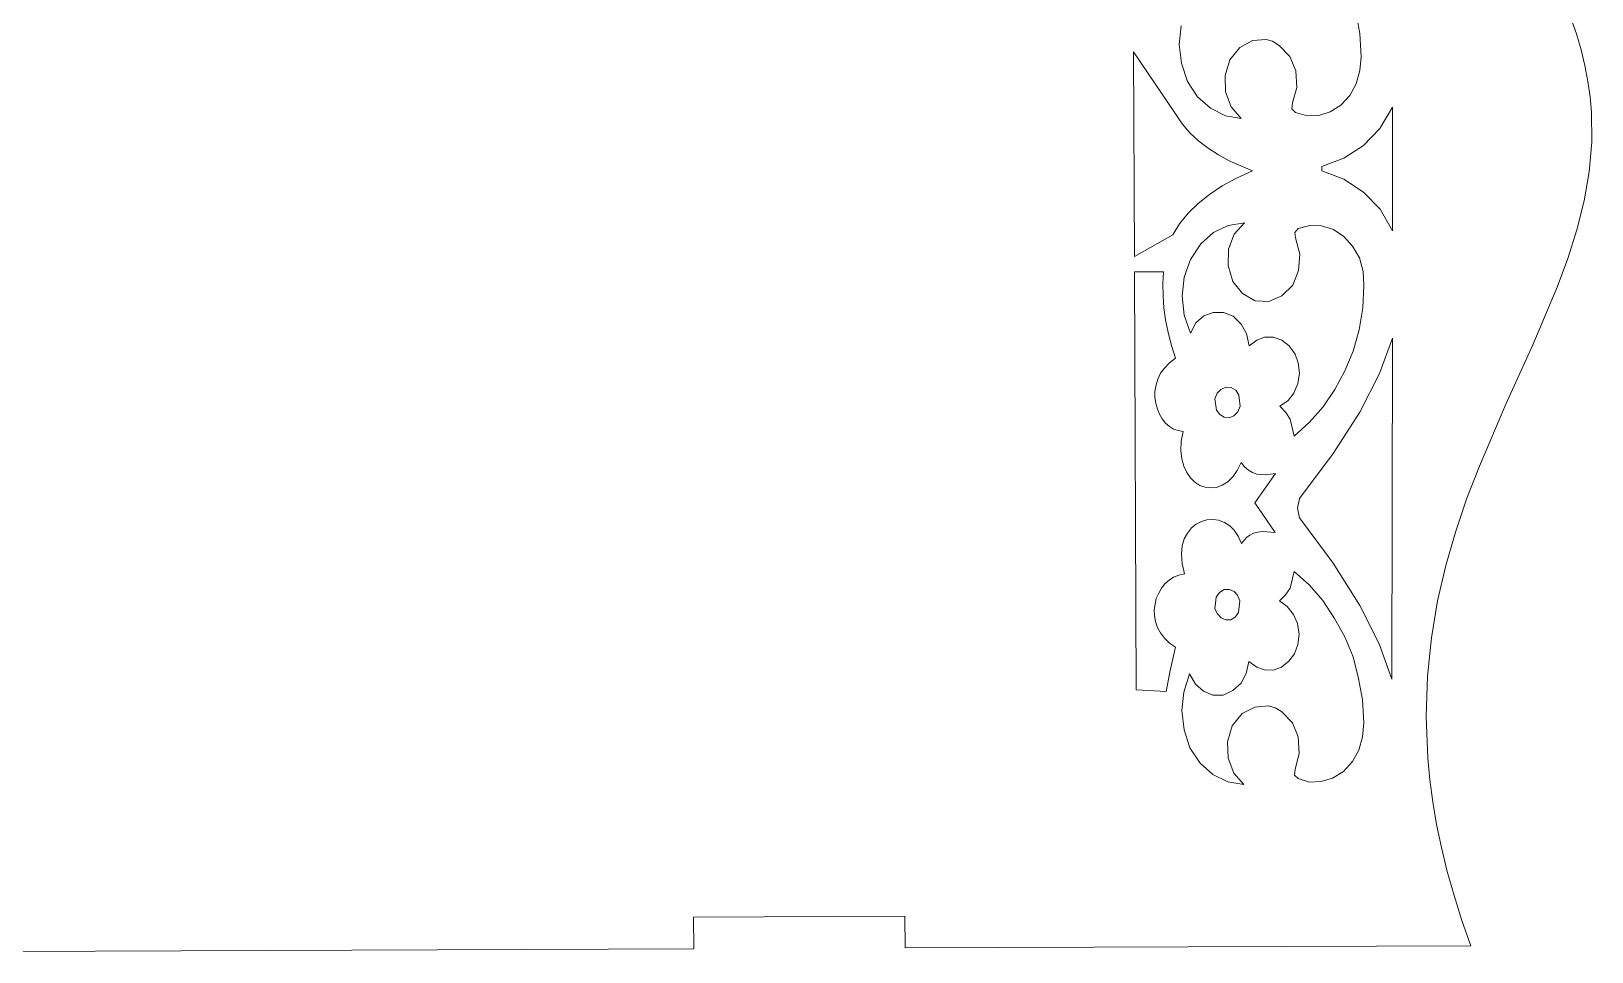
# Model space of a CAD drawing. Header units: inches. Extents: x -1.7 to 3.8, y -5.6 to 5.6.
# Drawn here: x 1.691 to 3.759, y -0.83 to 0.39 of the extents above; entities that cross this region are included whole.
import ezdxf

# ---------------------------------------------------------------- set-up
doc = ezdxf.new("R2010")
doc.units = ezdxf.units.IN
doc.header["$MEASUREMENT"] = 0
doc.layers.add('Katman 1', color=7, linetype='Continuous')

msp = doc.modelspace()

# ---------------------------------------------------------------- linework, layer by layer
at = {"layer": 'Katman 1', "color": 250, "lineweight": 9}
for points in [[(3.4467, 0.4156), (3.4467, 0.4156), (3.4518, 0.3872), (3.4518, 0.3872)], [(3.2124, 0.3726), (3.2124, 0.3726), (3.2151, 0.3972), (3.2151, 0.3972)], [(3.7388, 0.3869), (3.7388, 0.3869), (3.731, 0.4086), (3.731, 0.4086)], [(3.2153, 0.3478), (3.2153, 0.3478), (3.2124, 0.3726), (3.2124, 0.3726)], [(3.3094, 0.3779), (3.3094, 0.3779), (3.2926, 0.3688), (3.2926, 0.3688)], [(3.3276, 0.379), (3.3276, 0.379), (3.3094, 0.3779), (3.3094, 0.3779)], [(3.336, 0.377), (3.336, 0.377), (3.3276, 0.379), (3.3276, 0.379)], [(3.3451, 0.3711), (3.3451, 0.3711), (3.336, 0.377), (3.336, 0.377)], [(3.4518, 0.3872), (3.4518, 0.3872), (3.4536, 0.3564), (3.4536, 0.3564)], [(3.7451, 0.3656), (3.7451, 0.3656), (3.7388, 0.3869), (3.7388, 0.3869)], [(3.1519, 0.363), (3.1519, 0.363), (3.153, 0.0917), (3.153, 0.0917)], [(3.2075, 0.2806), (3.2075, 0.2806), (3.1519, 0.363), (3.1519, 0.363)], [(3.2794, 0.3522), (3.2794, 0.3522), (3.2735, 0.3316), (3.2735, 0.3316)], [(3.2926, 0.3688), (3.2926, 0.3688), (3.2794, 0.3522), (3.2794, 0.3522)], [(3.3591, 0.3568), (3.3591, 0.3568), (3.3451, 0.3711), (3.3451, 0.3711)], [(3.3669, 0.3375), (3.3669, 0.3375), (3.3591, 0.3568), (3.3591, 0.3568)], [(3.4536, 0.3564), (3.4536, 0.3564), (3.452, 0.3379), (3.452, 0.3379)], [(3.7501, 0.3447), (3.7501, 0.3447), (3.7451, 0.3656), (3.7451, 0.3656)], [(3.2235, 0.3237), (3.2235, 0.3237), (3.2153, 0.3478), (3.2153, 0.3478)], [(3.2735, 0.3316), (3.2735, 0.3316), (3.2739, 0.3099), (3.2739, 0.3099)], [(3.3681, 0.3158), (3.3681, 0.3158), (3.3669, 0.3375), (3.3669, 0.3375)], [(3.452, 0.3379), (3.452, 0.3379), (3.4471, 0.3203), (3.4471, 0.3203)], [(3.754, 0.3236), (3.754, 0.3236), (3.7501, 0.3447), (3.7501, 0.3447)], [(3.2365, 0.3031), (3.2365, 0.3031), (3.2235, 0.3237), (3.2235, 0.3237)], [(3.3625, 0.2952), (3.3625, 0.2952), (3.3681, 0.3158), (3.3681, 0.3158)], [(3.4471, 0.3203), (3.4471, 0.3203), (3.4384, 0.3049), (3.4384, 0.3049)], [(3.7569, 0.3034), (3.7569, 0.3034), (3.754, 0.3236), (3.754, 0.3236)], [(3.2537, 0.2881), (3.2537, 0.2881), (3.2365, 0.3031), (3.2365, 0.3031)], [(3.2739, 0.3099), (3.2739, 0.3099), (3.2814, 0.2899), (3.2814, 0.2899)], [(3.2814, 0.2899), (3.2814, 0.2899), (3.2947, 0.2746), (3.2947, 0.2746)], [(3.3618, 0.2874), (3.3618, 0.2874), (3.3625, 0.2952), (3.3625, 0.2952)], [(3.4266, 0.2923), (3.4266, 0.2923), (3.4123, 0.2835), (3.4123, 0.2835)], [(3.4384, 0.3049), (3.4384, 0.3049), (3.4266, 0.2923), (3.4266, 0.2923)], [(3.7588, 0.2831), (3.7588, 0.2831), (3.7569, 0.3034), (3.7569, 0.3034)], [(3.2164, 0.2676), (3.2164, 0.2676), (3.2075, 0.2806), (3.2075, 0.2806)], [(3.2737, 0.278), (3.2737, 0.278), (3.2537, 0.2881), (3.2537, 0.2881)], [(3.2947, 0.2746), (3.2947, 0.2746), (3.2737, 0.278), (3.2737, 0.278)], [(3.3664, 0.2826), (3.3664, 0.2826), (3.3618, 0.2874), (3.3618, 0.2874)], [(3.3819, 0.2781), (3.3819, 0.2781), (3.3664, 0.2826), (3.3664, 0.2826)], [(3.3973, 0.2785), (3.3973, 0.2785), (3.3819, 0.2781), (3.3819, 0.2781)], [(3.4123, 0.2835), (3.4123, 0.2835), (3.3973, 0.2785), (3.3973, 0.2785)], [(3.4952, 0.2894), (3.4952, 0.2894), (3.4785, 0.2613), (3.4785, 0.2613)], [(3.4951, 0.2114), (3.4951, 0.2114), (3.4952, 0.2894), (3.4952, 0.2894)], [(3.7592, 0.2432), (3.7592, 0.2432), (3.7588, 0.2831), (3.7588, 0.2831)], [(3.2266, 0.2555), (3.2266, 0.2555), (3.2164, 0.2676), (3.2164, 0.2676)], [(3.2385, 0.2446), (3.2385, 0.2446), (3.2266, 0.2555), (3.2266, 0.2555)], [(3.4785, 0.2613), (3.4785, 0.2613), (3.4565, 0.2385), (3.4565, 0.2385)], [(3.2508, 0.2353), (3.2508, 0.2353), (3.2385, 0.2446), (3.2385, 0.2446)], [(3.2645, 0.2262), (3.2645, 0.2262), (3.2508, 0.2353), (3.2508, 0.2353)], [(3.4565, 0.2385), (3.4565, 0.2385), (3.4307, 0.222), (3.4307, 0.222)], [(3.7559, 0.204), (3.7559, 0.204), (3.7592, 0.2432), (3.7592, 0.2432)], [(3.2788, 0.2182), (3.2788, 0.2182), (3.2645, 0.2262), (3.2645, 0.2262)], [(3.3097, 0.205), (3.3097, 0.205), (3.2788, 0.2182), (3.2788, 0.2182)], [(3.4307, 0.222), (3.4307, 0.222), (3.4014, 0.211), (3.4014, 0.211)], [(3.4014, 0.211), (3.4014, 0.211), (3.4014, 0.205), (3.4014, 0.205)], [(3.4951, 0.1256), (3.4951, 0.1256), (3.4951, 0.2114), (3.4951, 0.2114)], [(3.2692, 0.1853), (3.2692, 0.1853), (3.2884, 0.1955), (3.2884, 0.1955)], [(3.2884, 0.1955), (3.2884, 0.1955), (3.3097, 0.205), (3.3097, 0.205)], [(3.4014, 0.205), (3.4014, 0.205), (3.4308, 0.1943), (3.4308, 0.1943)], [(3.4308, 0.1943), (3.4308, 0.1943), (3.4565, 0.1769), (3.4565, 0.1769)], [(3.7491, 0.1655), (3.7491, 0.1655), (3.7559, 0.204), (3.7559, 0.204)], [(3.2374, 0.162), (3.2374, 0.162), (3.2524, 0.174), (3.2524, 0.174)], [(3.2524, 0.174), (3.2524, 0.174), (3.2692, 0.1853), (3.2692, 0.1853)], [(3.4565, 0.1769), (3.4565, 0.1769), (3.4789, 0.1542), (3.4789, 0.1542)], [(3.213, 0.135), (3.213, 0.135), (3.2242, 0.149), (3.2242, 0.149)], [(3.2242, 0.149), (3.2242, 0.149), (3.2374, 0.162), (3.2374, 0.162)], [(3.4789, 0.1542), (3.4789, 0.1542), (3.4951, 0.1256), (3.4951, 0.1256)], [(3.7394, 0.1269), (3.7394, 0.1269), (3.7491, 0.1655), (3.7491, 0.1655)], [(3.204, 0.1203), (3.204, 0.1203), (3.213, 0.135), (3.213, 0.135)], [(3.2771, 0.1328), (3.2771, 0.1328), (3.2579, 0.1233), (3.2579, 0.1233)], [(3.2988, 0.1364), (3.2988, 0.1364), (3.2771, 0.1328), (3.2771, 0.1328)], [(3.2852, 0.1213), (3.2852, 0.1213), (3.2988, 0.1364), (3.2988, 0.1364)], [(3.3702, 0.1286), (3.3702, 0.1286), (3.3657, 0.1234), (3.3657, 0.1234)], [(3.3856, 0.1325), (3.3856, 0.1325), (3.3702, 0.1286), (3.3702, 0.1286)], [(3.401, 0.1322), (3.401, 0.1322), (3.3856, 0.1325), (3.3856, 0.1325)], [(3.4167, 0.1274), (3.4167, 0.1274), (3.401, 0.1322), (3.401, 0.1322)], [(3.4304, 0.1183), (3.4304, 0.1183), (3.4167, 0.1274), (3.4167, 0.1274)], [(3.7276, 0.0891), (3.7276, 0.0891), (3.7394, 0.1269), (3.7394, 0.1269)], [(3.153, 0.0917), (3.153, 0.0917), (3.204, 0.1203), (3.204, 0.1203)], [(3.2411, 0.1082), (3.2411, 0.1082), (3.2272, 0.0875), (3.2272, 0.0875)], [(3.2579, 0.1233), (3.2579, 0.1233), (3.2411, 0.1082), (3.2411, 0.1082)], [(3.2779, 0.1013), (3.2779, 0.1013), (3.2852, 0.1213), (3.2852, 0.1213)], [(3.3657, 0.1234), (3.3657, 0.1234), (3.3664, 0.1163), (3.3664, 0.1163)], [(3.3664, 0.1163), (3.3664, 0.1163), (3.3721, 0.0947), (3.3721, 0.0947)], [(3.4423, 0.1054), (3.4423, 0.1054), (3.4304, 0.1183), (3.4304, 0.1183)], [(3.4512, 0.0898), (3.4512, 0.0898), (3.4423, 0.1054), (3.4423, 0.1054)], [(3.2272, 0.0875), (3.2272, 0.0875), (3.2192, 0.0643), (3.2192, 0.0643)], [(3.2773, 0.0799), (3.2773, 0.0799), (3.2779, 0.1013), (3.2779, 0.1013)], [(3.3721, 0.0947), (3.3721, 0.0947), (3.3707, 0.073), (3.3707, 0.073)], [(3.4562, 0.0719), (3.4562, 0.0719), (3.4512, 0.0898), (3.4512, 0.0898)], [(3.7135, 0.0508), (3.7135, 0.0508), (3.7276, 0.0891), (3.7276, 0.0891)], [(3.1916, 0.0712), (3.1916, 0.0712), (3.1531, 0.0711), (3.1531, 0.0711)], [(3.1531, 0.0711), (3.1531, 0.0711), (3.1552, -0.4826), (3.1552, -0.4826)], [(3.1909, 0.0555), (3.1909, 0.0555), (3.1916, 0.0712), (3.1916, 0.0712)], [(3.2192, 0.0643), (3.2192, 0.0643), (3.2165, 0.0391), (3.2165, 0.0391)], [(3.2837, 0.0586), (3.2837, 0.0586), (3.2773, 0.0799), (3.2773, 0.0799)], [(3.3707, 0.073), (3.3707, 0.073), (3.3628, 0.0537), (3.3628, 0.0537)], [(3.4573, 0.0537), (3.4573, 0.0537), (3.4562, 0.0719), (3.4562, 0.0719)], [(3.191, 0.0397), (3.191, 0.0397), (3.1909, 0.0555), (3.1909, 0.0555)], [(3.2963, 0.0426), (3.2963, 0.0426), (3.2837, 0.0586), (3.2837, 0.0586)], [(3.3132, 0.0329), (3.3132, 0.0329), (3.2963, 0.0426), (3.2963, 0.0426)], [(3.3628, 0.0537), (3.3628, 0.0537), (3.3485, 0.0393), (3.3485, 0.0393)], [(3.4557, 0.0236), (3.4557, 0.0236), (3.4573, 0.0537), (3.4573, 0.0537)], [(3.6809, -0.0256), (3.6809, -0.0256), (3.7135, 0.0508), (3.7135, 0.0508)], [(3.1921, 0.0236), (3.1921, 0.0236), (3.191, 0.0397), (3.191, 0.0397)], [(3.1943, 0.0075), (3.1943, 0.0075), (3.1921, 0.0236), (3.1921, 0.0236)], [(3.2165, 0.0391), (3.2165, 0.0391), (3.2191, 0.0139), (3.2191, 0.0139)], [(3.331, 0.0319), (3.331, 0.0319), (3.3132, 0.0329), (3.3132, 0.0329)], [(3.3485, 0.0393), (3.3485, 0.0393), (3.331, 0.0319), (3.331, 0.0319)], [(3.4509, -0.0055), (3.4509, -0.0055), (3.4557, 0.0236), (3.4557, 0.0236)], [(3.1978, -0.0093), (3.1978, -0.0093), (3.1943, 0.0075), (3.1943, 0.0075)], [(3.2191, 0.0139), (3.2191, 0.0139), (3.2272, -0.0098), (3.2272, -0.0098)], [(3.2272, -0.0098), (3.2272, -0.0098), (3.2345, 0.0035), (3.2345, 0.0035)], [(3.2345, 0.0035), (3.2345, 0.0035), (3.245, 0.013), (3.245, 0.013)], [(3.245, 0.013), (3.245, 0.013), (3.2576, 0.0176), (3.2576, 0.0176)], [(3.2576, 0.0176), (3.2576, 0.0176), (3.2712, 0.0176), (3.2712, 0.0176)], [(3.2712, 0.0176), (3.2712, 0.0176), (3.2838, 0.0124), (3.2838, 0.0124)], [(3.2838, 0.0124), (3.2838, 0.0124), (3.2944, 0.002), (3.2944, 0.002)], [(3.2944, 0.002), (3.2944, 0.002), (3.3018, -0.0106), (3.3018, -0.0106)], [(3.2021, -0.0261), (3.2021, -0.0261), (3.1978, -0.0093), (3.1978, -0.0093)], [(3.3018, -0.0106), (3.3018, -0.0106), (3.305, -0.0267), (3.305, -0.0267)], [(3.305, -0.0267), (3.305, -0.0267), (3.3151, -0.0193), (3.3151, -0.0193)], [(3.3151, -0.0193), (3.3151, -0.0193), (3.3256, -0.0154), (3.3256, -0.0154)], [(3.3256, -0.0154), (3.3256, -0.0154), (3.3375, -0.0154), (3.3375, -0.0154)], [(3.3375, -0.0154), (3.3375, -0.0154), (3.3484, -0.0192), (3.3484, -0.0192)], [(3.3484, -0.0192), (3.3484, -0.0192), (3.3582, -0.0268), (3.3582, -0.0268)], [(3.4429, -0.0338), (3.4429, -0.0338), (3.4509, -0.0055), (3.4509, -0.0055)], [(3.478, -0.0634), (3.478, -0.0634), (3.495, -0.0165), (3.495, -0.0165)], [(3.495, -0.0165), (3.495, -0.0165), (3.4943, -0.4683), (3.4943, -0.4683)], [(3.2077, -0.0431), (3.2077, -0.0431), (3.2021, -0.0261), (3.2021, -0.0261)], [(3.3582, -0.0268), (3.3582, -0.0268), (3.366, -0.0376), (3.366, -0.0376)], [(3.366, -0.0376), (3.366, -0.0376), (3.3702, -0.0495), (3.3702, -0.0495)], [(3.4318, -0.0601), (3.4318, -0.0601), (3.4429, -0.0338), (3.4429, -0.0338)], [(3.6455, -0.1041), (3.6455, -0.1041), (3.6809, -0.0256), (3.6809, -0.0256)], [(3.1876, -0.0632), (3.1876, -0.0632), (3.1928, -0.0562), (3.1928, -0.0562)], [(3.1928, -0.0562), (3.1928, -0.0562), (3.1997, -0.0492), (3.1997, -0.0492)], [(3.1997, -0.0492), (3.1997, -0.0492), (3.2077, -0.0431), (3.2077, -0.0431)], [(3.3702, -0.0495), (3.3702, -0.0495), (3.372, -0.0632), (3.372, -0.0632)], [(3.4186, -0.0847), (3.4186, -0.0847), (3.4318, -0.0601), (3.4318, -0.0601)], [(3.1803, -0.0874), (3.1803, -0.0874), (3.1817, -0.0786), (3.1817, -0.0786)], [(3.1817, -0.0786), (3.1817, -0.0786), (3.1841, -0.0709), (3.1841, -0.0709)], [(3.1841, -0.0709), (3.1841, -0.0709), (3.1876, -0.0632), (3.1876, -0.0632)], [(3.2744, -0.0817), (3.2744, -0.0817), (3.2678, -0.0846), (3.2678, -0.0846)], [(3.2811, -0.082), (3.2811, -0.082), (3.2744, -0.0817), (3.2744, -0.0817)], [(3.2874, -0.0856), (3.2874, -0.0856), (3.2811, -0.082), (3.2811, -0.082)], [(3.3696, -0.0765), (3.3696, -0.0765), (3.3644, -0.0894), (3.3644, -0.0894)], [(3.372, -0.0632), (3.372, -0.0632), (3.3696, -0.0765), (3.3696, -0.0765)], [(3.452, -0.1146), (3.452, -0.1146), (3.478, -0.0634), (3.478, -0.0634)], [(3.1803, -0.0951), (3.1803, -0.0951), (3.1803, -0.0874), (3.1803, -0.0874)], [(3.1814, -0.1028), (3.1814, -0.1028), (3.1803, -0.0951), (3.1803, -0.0951)], [(3.1835, -0.1108), (3.1835, -0.1108), (3.1814, -0.1028), (3.1814, -0.1028)], [(3.2629, -0.0895), (3.2629, -0.0895), (3.2598, -0.0968), (3.2598, -0.0968)], [(3.2598, -0.0968), (3.2598, -0.0968), (3.262, -0.1119), (3.262, -0.1119)], [(3.2678, -0.0846), (3.2678, -0.0846), (3.2629, -0.0895), (3.2629, -0.0895)], [(3.2916, -0.0922), (3.2916, -0.0922), (3.2874, -0.0856), (3.2874, -0.0856)], [(3.293, -0.1069), (3.293, -0.1069), (3.2916, -0.0922), (3.2916, -0.0922)], [(3.3567, -0.0993), (3.3567, -0.0993), (3.3459, -0.1066), (3.3459, -0.1066)], [(3.3644, -0.0894), (3.3644, -0.0894), (3.3567, -0.0993), (3.3567, -0.0993)], [(3.4033, -0.1075), (3.4033, -0.1075), (3.4186, -0.0847), (3.4186, -0.0847)], [(3.1864, -0.1174), (3.1864, -0.1174), (3.1835, -0.1108), (3.1835, -0.1108)], [(3.1899, -0.1237), (3.1899, -0.1237), (3.1864, -0.1174), (3.1864, -0.1174)], [(3.1944, -0.1293), (3.1944, -0.1293), (3.1899, -0.1237), (3.1899, -0.1237)], [(3.262, -0.1119), (3.262, -0.1119), (3.2662, -0.1178), (3.2662, -0.1178)], [(3.2662, -0.1178), (3.2662, -0.1178), (3.2718, -0.1213), (3.2718, -0.1213)], [(3.2718, -0.1213), (3.2718, -0.1213), (3.2788, -0.122), (3.2788, -0.122)], [(3.2788, -0.122), (3.2788, -0.122), (3.285, -0.1195), (3.285, -0.1195)], [(3.285, -0.1195), (3.285, -0.1195), (3.2899, -0.1142), (3.2899, -0.1142)], [(3.2899, -0.1142), (3.2899, -0.1142), (3.293, -0.1069), (3.293, -0.1069)], [(3.3459, -0.1066), (3.3459, -0.1066), (3.3537, -0.115), (3.3537, -0.115)], [(3.3537, -0.115), (3.3537, -0.115), (3.3593, -0.1238), (3.3593, -0.1238)], [(3.3593, -0.1238), (3.3593, -0.1238), (3.3646, -0.1465), (3.3646, -0.1465)], [(3.3852, -0.1278), (3.3852, -0.1278), (3.4033, -0.1075), (3.4033, -0.1075)], [(3.4165, -0.1694), (3.4165, -0.1694), (3.452, -0.1146), (3.452, -0.1146)], [(3.6104, -0.1861), (3.6104, -0.1861), (3.6455, -0.1041), (3.6455, -0.1041)], [(3.1997, -0.1338), (3.1997, -0.1338), (3.1944, -0.1293), (3.1944, -0.1293)], [(3.205, -0.1373), (3.205, -0.1373), (3.1997, -0.1338), (3.1997, -0.1338)], [(3.2109, -0.139), (3.2109, -0.139), (3.205, -0.1373), (3.205, -0.1373)], [(3.2176, -0.1401), (3.2176, -0.1401), (3.2109, -0.139), (3.2109, -0.139)], [(3.2152, -0.153), (3.2152, -0.153), (3.2176, -0.1401), (3.2176, -0.1401)], [(3.3646, -0.1465), (3.3646, -0.1465), (3.3852, -0.1278), (3.3852, -0.1278)], [(3.2145, -0.1656), (3.2145, -0.1656), (3.2152, -0.153), (3.2152, -0.153)], [(3.216, -0.1764), (3.216, -0.1764), (3.2145, -0.1656), (3.2145, -0.1656)], [(3.2184, -0.1862), (3.2184, -0.1862), (3.216, -0.1764), (3.216, -0.1764)], [(3.2944, -0.1814), (3.2944, -0.1814), (3.2892, -0.1919), (3.2892, -0.1919)], [(3.299, -0.187), (3.299, -0.187), (3.2944, -0.1814), (3.2944, -0.1814)], [(3.3719, -0.229), (3.3719, -0.229), (3.4165, -0.1694), (3.4165, -0.1694)], [(3.5938, -0.2285), (3.5938, -0.2285), (3.6104, -0.1861), (3.6104, -0.1861)], [(3.2224, -0.1946), (3.2224, -0.1946), (3.2184, -0.1862), (3.2184, -0.1862)], [(3.2276, -0.2016), (3.2276, -0.2016), (3.2224, -0.1946), (3.2224, -0.1946)], [(3.2332, -0.2076), (3.2332, -0.2076), (3.2276, -0.2016), (3.2276, -0.2016)], [(3.2833, -0.2004), (3.2833, -0.2004), (3.2767, -0.207), (3.2767, -0.207)], [(3.2892, -0.1919), (3.2892, -0.1919), (3.2833, -0.2004), (3.2833, -0.2004)], [(3.3042, -0.1915), (3.3042, -0.1915), (3.299, -0.187), (3.299, -0.187)], [(3.3095, -0.1947), (3.3095, -0.1947), (3.3042, -0.1915), (3.3042, -0.1915)], [(3.3151, -0.1967), (3.3151, -0.1967), (3.3095, -0.1947), (3.3095, -0.1947)], [(3.3128, -0.2349), (3.3128, -0.2349), (3.34, -0.1959), (3.34, -0.1959)], [(3.327, -0.1977), (3.327, -0.1977), (3.3151, -0.1967), (3.3151, -0.1967)], [(3.34, -0.1959), (3.34, -0.1959), (3.327, -0.1977), (3.327, -0.1977)], [(3.2399, -0.2117), (3.2399, -0.2117), (3.2332, -0.2076), (3.2332, -0.2076)], [(3.247, -0.2141), (3.247, -0.2141), (3.2399, -0.2117), (3.2399, -0.2117)], [(3.2546, -0.2148), (3.2546, -0.2148), (3.247, -0.2141), (3.247, -0.2141)], [(3.262, -0.2144), (3.262, -0.2144), (3.2546, -0.2148), (3.2546, -0.2148)], [(3.2693, -0.2116), (3.2693, -0.2116), (3.262, -0.2144), (3.262, -0.2144)], [(3.2767, -0.207), (3.2767, -0.207), (3.2693, -0.2116), (3.2693, -0.2116)], [(3.3396, -0.2743), (3.3396, -0.2743), (3.3128, -0.2349), (3.3128, -0.2349)], [(3.3692, -0.242), (3.3692, -0.242), (3.3719, -0.229), (3.3719, -0.229)], [(3.372, -0.2546), (3.372, -0.2546), (3.3692, -0.242), (3.3692, -0.242)], [(3.5789, -0.2723), (3.5789, -0.2723), (3.5938, -0.2285), (3.5938, -0.2285)], [(3.2234, -0.2748), (3.2234, -0.2748), (3.2286, -0.2678), (3.2286, -0.2678)], [(3.2286, -0.2678), (3.2286, -0.2678), (3.2349, -0.2632), (3.2349, -0.2632)], [(3.2349, -0.2632), (3.2349, -0.2632), (3.2418, -0.2597), (3.2418, -0.2597)], [(3.2418, -0.2597), (3.2418, -0.2597), (3.2492, -0.2575), (3.2492, -0.2575)], [(3.2492, -0.2575), (3.2492, -0.2575), (3.2572, -0.2568), (3.2572, -0.2568)], [(3.2572, -0.2568), (3.2572, -0.2568), (3.2646, -0.2578), (3.2646, -0.2578)], [(3.2646, -0.2578), (3.2646, -0.2578), (3.2723, -0.2609), (3.2723, -0.2609)], [(3.2723, -0.2609), (3.2723, -0.2609), (3.2793, -0.2651), (3.2793, -0.2651)], [(3.2793, -0.2651), (3.2793, -0.2651), (3.2853, -0.271), (3.2853, -0.271)], [(3.4164, -0.3146), (3.4164, -0.3146), (3.372, -0.2546), (3.372, -0.2546)], [(3.2165, -0.292), (3.2165, -0.292), (3.2192, -0.2825), (3.2192, -0.2825)], [(3.2192, -0.2825), (3.2192, -0.2825), (3.2234, -0.2748), (3.2234, -0.2748)], [(3.2853, -0.271), (3.2853, -0.271), (3.2906, -0.2791), (3.2906, -0.2791)], [(3.2906, -0.2791), (3.2906, -0.2791), (3.2948, -0.2885), (3.2948, -0.2885)], [(3.2948, -0.2885), (3.2948, -0.2885), (3.3018, -0.2808), (3.3018, -0.2808)], [(3.3018, -0.2808), (3.3018, -0.2808), (3.306, -0.2776), (3.306, -0.2776)], [(3.306, -0.2776), (3.306, -0.2776), (3.3108, -0.2752), (3.3108, -0.2752)], [(3.3108, -0.2752), (3.3108, -0.2752), (3.3168, -0.2737), (3.3168, -0.2737)], [(3.3168, -0.2737), (3.3168, -0.2737), (3.3231, -0.2727), (3.3231, -0.2727)], [(3.3231, -0.2727), (3.3231, -0.2727), (3.3396, -0.2743), (3.3396, -0.2743)], [(3.5658, -0.3179), (3.5658, -0.3179), (3.5789, -0.2723), (3.5789, -0.2723)], [(3.2154, -0.3028), (3.2154, -0.3028), (3.2165, -0.292), (3.2165, -0.292)], [(3.2165, -0.315), (3.2165, -0.315), (3.2154, -0.3028), (3.2154, -0.3028)], [(3.205, -0.3333), (3.205, -0.3333), (3.212, -0.3305), (3.212, -0.3305)], [(3.212, -0.3305), (3.212, -0.3305), (3.2194, -0.329), (3.2194, -0.329)], [(3.2194, -0.329), (3.2194, -0.329), (3.2165, -0.315), (3.2165, -0.315)], [(3.3595, -0.3481), (3.3595, -0.3481), (3.365, -0.326), (3.365, -0.326)], [(3.365, -0.326), (3.365, -0.326), (3.385, -0.3441), (3.385, -0.3441)], [(3.4516, -0.3709), (3.4516, -0.3709), (3.4164, -0.3146), (3.4164, -0.3146)], [(3.5548, -0.3648), (3.5548, -0.3648), (3.5658, -0.3179), (3.5658, -0.3179)], [(3.1852, -0.3544), (3.1852, -0.3544), (3.189, -0.3477), (3.189, -0.3477)], [(3.189, -0.3477), (3.189, -0.3477), (3.1935, -0.3421), (3.1935, -0.3421)], [(3.1935, -0.3421), (3.1935, -0.3421), (3.1991, -0.3375), (3.1991, -0.3375)], [(3.1991, -0.3375), (3.1991, -0.3375), (3.205, -0.3333), (3.205, -0.3333)], [(3.2657, -0.3537), (3.2657, -0.3537), (3.272, -0.3498), (3.272, -0.3498)], [(3.272, -0.3498), (3.272, -0.3498), (3.279, -0.3498), (3.279, -0.3498)], [(3.279, -0.3498), (3.279, -0.3498), (3.2853, -0.3523), (3.2853, -0.3523)], [(3.3532, -0.3569), (3.3532, -0.3569), (3.3595, -0.3481), (3.3595, -0.3481)], [(3.385, -0.3441), (3.385, -0.3441), (3.4029, -0.3644), (3.4029, -0.3644)], [(3.1793, -0.3764), (3.1793, -0.3764), (3.1804, -0.3691), (3.1804, -0.3691)], [(3.1804, -0.3691), (3.1804, -0.3691), (3.1821, -0.3614), (3.1821, -0.3614)], [(3.1821, -0.3614), (3.1821, -0.3614), (3.1852, -0.3544), (3.1852, -0.3544)], [(3.2598, -0.3751), (3.2598, -0.3751), (3.2615, -0.36), (3.2615, -0.36)], [(3.2615, -0.36), (3.2615, -0.36), (3.2657, -0.3537), (3.2657, -0.3537)], [(3.2853, -0.3523), (3.2853, -0.3523), (3.2895, -0.3571), (3.2895, -0.3571)], [(3.2895, -0.3571), (3.2895, -0.3571), (3.2927, -0.3648), (3.2927, -0.3648)], [(3.2927, -0.3648), (3.2927, -0.3648), (3.291, -0.3802), (3.291, -0.3802)], [(3.3455, -0.3646), (3.3455, -0.3646), (3.3532, -0.3569), (3.3532, -0.3569)], [(3.3557, -0.3722), (3.3557, -0.3722), (3.3455, -0.3646), (3.3455, -0.3646)], [(3.3638, -0.3827), (3.3638, -0.3827), (3.3557, -0.3722), (3.3557, -0.3722)], [(3.4029, -0.3644), (3.4029, -0.3644), (3.4184, -0.3881), (3.4184, -0.3881)], [(3.4773, -0.4215), (3.4773, -0.4215), (3.4516, -0.3709), (3.4516, -0.3709)], [(3.5466, -0.4139), (3.5466, -0.4139), (3.5548, -0.3648), (3.5548, -0.3648)], [(3.1797, -0.3845), (3.1797, -0.3845), (3.1793, -0.3764), (3.1793, -0.3764)], [(3.1811, -0.3922), (3.1811, -0.3922), (3.1797, -0.3845), (3.1797, -0.3845)], [(3.1836, -0.3999), (3.1836, -0.3999), (3.1811, -0.3922), (3.1811, -0.3922)], [(3.263, -0.3821), (3.263, -0.3821), (3.2598, -0.3751), (3.2598, -0.3751)], [(3.2679, -0.3873), (3.2679, -0.3873), (3.263, -0.3821), (3.263, -0.3821)], [(3.2742, -0.3897), (3.2742, -0.3897), (3.2679, -0.3873), (3.2679, -0.3873)], [(3.2809, -0.3897), (3.2809, -0.3897), (3.2742, -0.3897), (3.2742, -0.3897)], [(3.2865, -0.3862), (3.2865, -0.3862), (3.2809, -0.3897), (3.2809, -0.3897)], [(3.291, -0.3802), (3.291, -0.3802), (3.2865, -0.3862), (3.2865, -0.3862)], [(3.3694, -0.3949), (3.3694, -0.3949), (3.3638, -0.3827), (3.3638, -0.3827)], [(3.4184, -0.3881), (3.4184, -0.3881), (3.4318, -0.4125), (3.4318, -0.4125)], [(3.1875, -0.4072), (3.1875, -0.4072), (3.1836, -0.3999), (3.1836, -0.3999)], [(3.1928, -0.4142), (3.1928, -0.4142), (3.1875, -0.4072), (3.1875, -0.4072)], [(3.3716, -0.4089), (3.3716, -0.4089), (3.3694, -0.3949), (3.3694, -0.3949)], [(3.3695, -0.4226), (3.3695, -0.4226), (3.3716, -0.4089), (3.3716, -0.4089)], [(3.4318, -0.4125), (3.4318, -0.4125), (3.4428, -0.4391), (3.4428, -0.4391)], [(3.1994, -0.4208), (3.1994, -0.4208), (3.1928, -0.4142), (3.1928, -0.4142)], [(3.2075, -0.426), (3.2075, -0.426), (3.1994, -0.4208), (3.1994, -0.4208)], [(3.2003, -0.4569), (3.2003, -0.4569), (3.2075, -0.426), (3.2075, -0.426)], [(3.3654, -0.4348), (3.3654, -0.4348), (3.3695, -0.4226), (3.3695, -0.4226)], [(3.4943, -0.4683), (3.4943, -0.4683), (3.4773, -0.4215), (3.4773, -0.4215)], [(3.5416, -0.4646), (3.5416, -0.4646), (3.5466, -0.4139), (3.5466, -0.4139)], [(3.3011, -0.461), (3.3011, -0.461), (3.3049, -0.4449), (3.3049, -0.4449)], [(3.3049, -0.4449), (3.3049, -0.4449), (3.3151, -0.4525), (3.3151, -0.4525)], [(3.3151, -0.4525), (3.3151, -0.4525), (3.3256, -0.456), (3.3256, -0.456)], [(3.3368, -0.4567), (3.3368, -0.4567), (3.348, -0.4524), (3.348, -0.4524)], [(3.348, -0.4524), (3.348, -0.4524), (3.3577, -0.4447), (3.3577, -0.4447)], [(3.3577, -0.4447), (3.3577, -0.4447), (3.3654, -0.4348), (3.3654, -0.4348)], [(3.4428, -0.4391), (3.4428, -0.4391), (3.4502, -0.4674), (3.4502, -0.4674)], [(3.1951, -0.4849), (3.1951, -0.4849), (3.2003, -0.4569), (3.2003, -0.4569)], [(3.2186, -0.4859), (3.2186, -0.4859), (3.2262, -0.4613), (3.2262, -0.4613)], [(3.2262, -0.4613), (3.2262, -0.4613), (3.234, -0.4749), (3.234, -0.4749)], [(3.234, -0.4749), (3.234, -0.4749), (3.2445, -0.4843), (3.2445, -0.4843)], [(3.2837, -0.4835), (3.2837, -0.4835), (3.2945, -0.474), (3.2945, -0.474)], [(3.2945, -0.474), (3.2945, -0.474), (3.3011, -0.461), (3.3011, -0.461)], [(3.3256, -0.456), (3.3256, -0.456), (3.3368, -0.4567), (3.3368, -0.4567)], [(3.4502, -0.4674), (3.4502, -0.4674), (3.4552, -0.4958), (3.4552, -0.4958)], [(3.5397, -0.5178), (3.5397, -0.5178), (3.5416, -0.4646), (3.5416, -0.4646)], [(3.1552, -0.4826), (3.1552, -0.4826), (3.1951, -0.4849), (3.1951, -0.4849)], [(3.2159, -0.51), (3.2159, -0.51), (3.2186, -0.4859), (3.2186, -0.4859)], [(3.2445, -0.4843), (3.2445, -0.4843), (3.2571, -0.4899), (3.2571, -0.4899)], [(3.2571, -0.4899), (3.2571, -0.4899), (3.2708, -0.4898), (3.2708, -0.4898)], [(3.2708, -0.4898), (3.2708, -0.4898), (3.2837, -0.4835), (3.2837, -0.4835)], [(3.4552, -0.4958), (3.4552, -0.4958), (3.4571, -0.5262), (3.4571, -0.5262)], [(3.2188, -0.5355), (3.2188, -0.5355), (3.2159, -0.51), (3.2159, -0.51)], [(3.2957, -0.5139), (3.2957, -0.5139), (3.2828, -0.5304), (3.2828, -0.5304)], [(3.3128, -0.5054), (3.3128, -0.5054), (3.2957, -0.5139), (3.2957, -0.5139)], [(3.3306, -0.5039), (3.3306, -0.5039), (3.3128, -0.5054), (3.3128, -0.5054)], [(3.3394, -0.5064), (3.3394, -0.5064), (3.3306, -0.5039), (3.3306, -0.5039)], [(3.3482, -0.5112), (3.3482, -0.5112), (3.3394, -0.5064), (3.3394, -0.5064)], [(3.3626, -0.5262), (3.3626, -0.5262), (3.3482, -0.5112), (3.3482, -0.5112)], [(3.2266, -0.5593), (3.2266, -0.5593), (3.2188, -0.5355), (3.2188, -0.5355)], [(3.2828, -0.5304), (3.2828, -0.5304), (3.2766, -0.5514), (3.2766, -0.5514)], [(3.37, -0.5451), (3.37, -0.5451), (3.3626, -0.5262), (3.3626, -0.5262)], [(3.4571, -0.5262), (3.4571, -0.5262), (3.4554, -0.5447), (3.4554, -0.5447)], [(3.542, -0.5731), (3.542, -0.5731), (3.5397, -0.5178), (3.5397, -0.5178)], [(3.2766, -0.5514), (3.2766, -0.5514), (3.2774, -0.5731), (3.2774, -0.5731)], [(3.3715, -0.5668), (3.3715, -0.5668), (3.37, -0.5451), (3.37, -0.5451)], [(3.4554, -0.5447), (3.4554, -0.5447), (3.4506, -0.5626), (3.4506, -0.5626)], [(3.24, -0.5796), (3.24, -0.5796), (3.2266, -0.5593), (3.2266, -0.5593)], [(3.2774, -0.5731), (3.2774, -0.5731), (3.2848, -0.593), (3.2848, -0.593)], [(3.366, -0.5878), (3.366, -0.5878), (3.3715, -0.5668), (3.3715, -0.5668)], [(3.4419, -0.5777), (3.4419, -0.5777), (3.43, -0.5907), (3.43, -0.5907)], [(3.4506, -0.5626), (3.4506, -0.5626), (3.4419, -0.5777), (3.4419, -0.5777)], [(3.5445, -0.6018), (3.5445, -0.6018), (3.542, -0.5731), (3.542, -0.5731)], [(3.2568, -0.5949), (3.2568, -0.5949), (3.24, -0.5796), (3.24, -0.5796)], [(3.2768, -0.6046), (3.2768, -0.6046), (3.2568, -0.5949), (3.2568, -0.5949)], [(3.2848, -0.593), (3.2848, -0.593), (3.2982, -0.608), (3.2982, -0.608)], [(3.3653, -0.5955), (3.3653, -0.5955), (3.366, -0.5878), (3.366, -0.5878)], [(3.3699, -0.6), (3.3699, -0.6), (3.3653, -0.5955), (3.3653, -0.5955)], [(3.4157, -0.5995), (3.4157, -0.5995), (3.4007, -0.6041), (3.4007, -0.6041)], [(3.43, -0.5907), (3.43, -0.5907), (3.4157, -0.5995), (3.4157, -0.5995)], [(3.2982, -0.608), (3.2982, -0.608), (3.2768, -0.6046), (3.2768, -0.6046)], [(3.3849, -0.6049), (3.3849, -0.6049), (3.3699, -0.6), (3.3699, -0.6)], [(3.4007, -0.6041), (3.4007, -0.6041), (3.3849, -0.6049), (3.3849, -0.6049)], [(3.5485, -0.6312), (3.5485, -0.6312), (3.5445, -0.6018), (3.5445, -0.6018)], [(3.5535, -0.6612), (3.5535, -0.6612), (3.5485, -0.6312), (3.5485, -0.6312)], [(3.5599, -0.6917), (3.5599, -0.6917), (3.5535, -0.6612), (3.5535, -0.6612)], [(3.5674, -0.7232), (3.5674, -0.7232), (3.5599, -0.6917), (3.5599, -0.6917)], [(3.5767, -0.7553), (3.5767, -0.7553), (3.5674, -0.7232), (3.5674, -0.7232)], [(3.5869, -0.7882), (3.5869, -0.7882), (3.5767, -0.7553), (3.5767, -0.7553)], [(2.5688, -0.7838), (2.5688, -0.7838), (2.8488, -0.7827), (2.8488, -0.7827)], [(2.569, -0.8258), (2.569, -0.8258), (2.5688, -0.7838), (2.5688, -0.7838)], [(2.8488, -0.7827), (2.8488, -0.7827), (2.849, -0.8247), (2.849, -0.8247)], [(3.599, -0.8217), (3.599, -0.8217), (3.5869, -0.7882), (3.5869, -0.7882)], [(1.5488, -0.8298), (1.5488, -0.8298), (2.569, -0.8258), (2.569, -0.8258)], [(2.849, -0.8247), (2.849, -0.8247), (3.599, -0.8217), (3.599, -0.8217)]]:
    msp.add_open_spline(points, degree=3, dxfattribs=at)

doc.saveas('drawing.dxf')
